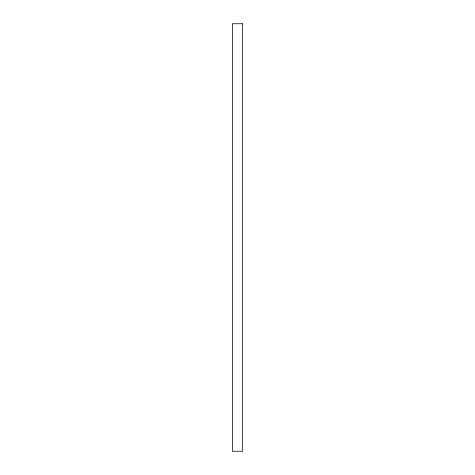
<?xml version="1.0" encoding="UTF-8"?>
<svg xmlns="http://www.w3.org/2000/svg" width="475" height="475" viewBox="0 0 475 475"><rect width="100%" height="100%" fill="white"/><g stroke="black" fill="none" stroke-linecap="round" stroke-linejoin="round"><path stroke-width="0.71" d="M242.63 23.75L232.37 23.75L232.37 451.25L242.63 451.25L242.63 23.75"/></g></svg>
